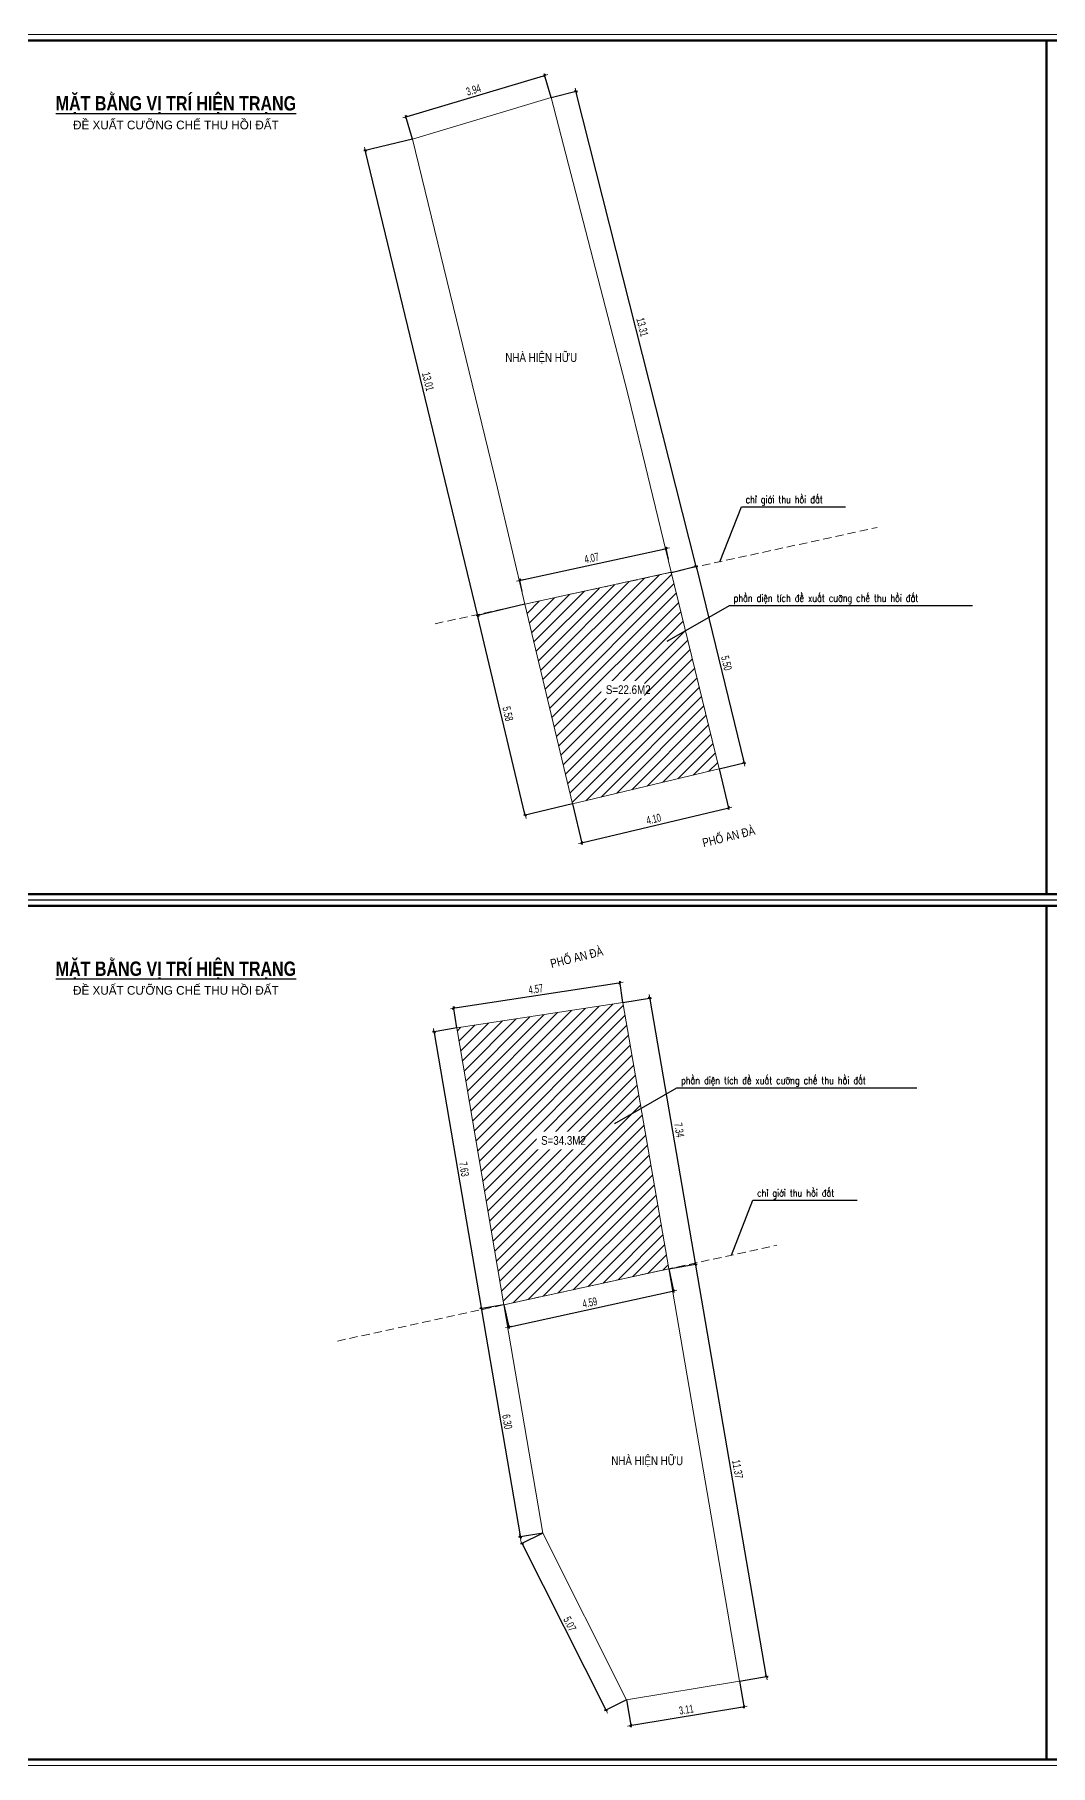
# Model space of a CAD drawing. Header units: millimetres. Extents: x 480521 to 6014615, y -961280 to 187869.
# Drawn here: x 704305 to 731927, y -80694 to -33649 of the extents above; entities that cross this region are included whole.
import ezdxf
from ezdxf.enums import TextEntityAlignment as Align

# ---------------------------------------------------------------- set-up
doc = ezdxf.new("R2010")
doc.units = ezdxf.units.MM
doc.header["$LTSCALE"] = 600
doc.header["$MEASUREMENT"] = 0
doc.linetypes.add('DASHED', pattern=[0.75, 0.5, -0.25])
doc.linetypes.add('HIDDEN', pattern=[0.375, 0.25, -0.125])
doc.layers.get('0').update_dxf_attribs({"lineweight": 0})
doc.layers.get('Defpoints').update_dxf_attribs({"lineweight": 0})
for name, color, linetype, lineweight in [('2. PHE DUYET PA', 2, 'DASHED', 0), ('dim', 144, 'Continuous', 13), ('Khungten_LCDI', 7, 'Continuous', 25), ('LC Dim', 8, 'Continuous', 18), ('LC Hatch @ 1 (1)', 252, 'Continuous', 9), ('LC Net khuat', 4, 'HIDDEN', 13), ('LC Net thay', 7, 'Continuous', 25), ('LC Text1', 3, 'Continuous', 20), ('LC Text2', 7, 'Continuous', 25), ('Level 10', 7, 'Continuous', 0), ('Level 25', 7, 'Continuous', 0)]:
    doc.layers.add(name, color=color, linetype=linetype, lineweight=lineweight)
doc.styles.add('HOATBIF', font='hoatbif.shx', dxfattribs={"width": 0.65})
doc.styles.add('Khungten', font='VHAVAN.TTF', dxfattribs={"width": 0.9, "height": 5000})
doc.styles.add('LC 1', font='VHAVANB.TTF')
doc.styles.add('LC 3', font='vnsimli.shx', dxfattribs={"width": 0.75})
doc.styles.add('LC3', font='VHARIALB.TTF', dxfattribs={"width": 0.8})
doc.styles.add('T2', font='VHARIAL.TTF', dxfattribs={"width": 0.8})
doc.styles.add('Title', font='VHBLACK.TTF')
doc.dimstyles.new('1-100 (1-60)', dxfattribs={"dimscale": 79, "dimtxt": 2.5, "dimasz": 0.35, "dimexe": 0.5, "dimexo": 0, "dimgap": 0.8, "dimtad": 1, "dimdec": 0, "dimzin": 0, "dimdsep": 46, "dimtxsty": 'HOATBIF', "dimblk1": 'DOT', "dimblk2": 'DOT', "dimsah": 1, "dimcen": -1, "dimdle": 1, "dimclrd": 256, "dimclre": 256, "dimclrt": 4, "dimadec": 3, "dimazin": 2, "dimtfac": 0.333333, "dimtdec": 0, "dimtix": 1, "dimtmove": 2, "dimatfit": 3, "dimldrblk": 'DOT', "dimfxl": 1, "dimtvp": 0.833333, "dimtolj": 1, "dimtzin": 0, "dimarcsym": 0})

# ---------------------------------------------------------------- blocks, each defined once
blk = doc.blocks.new('DOT')
at = {"layer": 'dim'}
for p, q in [((-3, 0), (3, 0)), ((-1, -1), (1, 1))]:
    blk.add_line(p, q, dxfattribs=at)
blk.add_lwpolyline([(0.5, 1), (-1, -0.5), (-0.5, -1), (1, 0.5)], close=True, dxfattribs=at)
blk = doc.blocks.new('*D274')
at = {"layer": 'Defpoints', "color": 0, "transparency": 16777216}
for p in [(722923, -53609), (718931, -54558), (723175, -54669)]:
    blk.add_point(p, dxfattribs=at)
at = {"layer": 'LC Dim', "lineweight": -2, "transparency": 16777216}
for p, q in [((722923, -53609), (723185, -54711)), ((718931, -54558), (719193, -55660)), ((719213, -55610), (723146, -54676))]:
    blk.add_line(p, q, dxfattribs=at)
at = {"layer": 'LC Dim', "lineweight": -2, "transparency": 16777216, "xscale": 30.45, "yscale": 30.45, "zscale": 30.45}
for p, rotation in [((723175, -54669), 13.36737463664579), ((719183, -55617), 193.3673746366458)]:
    blk.add_blockref('DOT', p, dxfattribs=dict(at, rotation=rotation))
at = {"layer": 'LC Dim', "color": 4, "transparency": 16777216, "insert": (721138, -54970), "char_height": 217.5, "attachment_point": 5, "rotation": 13.3674, "style": 'HOATBIF'}
blk.add_mtext('\\A1;4.10', dxfattribs=at)
blk = doc.blocks.new('_Dot')
at = {"color": 0, "linetype": 'ByBlock', "lineweight": -2}
blk.add_line((-0.5, 0), (-1, 0), dxfattribs=at)
at = {"color": 0, "linetype": 'ByBlock', "const_width": 0.5}
blk.add_lwpolyline([(-0.25, 0, 1), (0.25, 0, 1)], format="xyb", close=True, dxfattribs=at)
blk = doc.blocks.new('*D275')
at = {"layer": 'Defpoints', "color": 0, "transparency": 16777216}
for p in [(717639, -49131), (716354, -49437), (718932, -54560)]:
    blk.add_point(p, dxfattribs=at)
at = {"layer": 'LC Dim', "lineweight": -2, "transparency": 16777216}
for p, q in [((717639, -49131), (716312, -49447)), ((717639, -54837), (716361, -49466)), ((718932, -54560), (717604, -54876))]:
    blk.add_line(p, q, dxfattribs=at)
at = {"layer": 'LC Dim', "lineweight": -2, "transparency": 16777216, "xscale": 30.45, "yscale": 30.45, "zscale": 30.45}
for p, rotation in [((716354, -49437), 103.3875764885904), ((717646, -54866), 283.3875764885904)]:
    blk.add_blockref('DOT', p, dxfattribs=dict(at, rotation=rotation))
at = {"layer": 'LC Dim', "color": 4, "transparency": 16777216, "insert": (717174, -52110), "char_height": 217.5, "attachment_point": 5, "rotation": 283.3876, "style": 'HOATBIF'}
blk.add_mtext('\\A1;5.58', dxfattribs=at)
blk = doc.blocks.new('*D277')
at = {"layer": 'Defpoints', "color": 0, "transparency": 16777216}
for p in [(721479, -47618), (721544, -47921), (717564, -48785)]:
    blk.add_point(p, dxfattribs=at)
at = {"layer": 'LC Dim', "lineweight": -2, "transparency": 16777216}
for p, q in [((717528, -48476), (721449, -47624)), ((721544, -47921), (721469, -47576)), ((717564, -48785), (717489, -48440))]:
    blk.add_line(p, q, dxfattribs=at)
at = {"layer": 'LC Dim', "lineweight": -2, "transparency": 16777216, "xscale": 30.45, "yscale": 30.45, "zscale": 30.45}
for p, rotation in [((721479, -47618), 12.25036809211839), ((717499, -48482), 192.2503680921184)]:
    blk.add_blockref('DOT', p, dxfattribs=dict(at, rotation=rotation))
at = {"layer": 'LC Dim', "color": 4, "transparency": 16777216, "insert": (719451, -47876), "char_height": 217.5, "attachment_point": 5, "rotation": 12.2504, "style": 'HOATBIF'}
blk.add_mtext('\\A1;4.07', dxfattribs=at)
blk = doc.blocks.new('TIEUDE1')
at = {"layer": 'LC Text2', "color": 7, "style": 'LC 1'}
blk.add_attdef('TIªU§Ò', text='', height=5, dxfattribs=at).set_placement((0, 0), align=Align.BOTTOM_CENTER)
blk.add_attdef('TL', text='', height=3, dxfattribs=at).set_placement((0, -2), align=Align.TOP_CENTER)
blk = doc.blocks.new('*D278')
at = {"layer": 'Defpoints', "color": 0, "transparency": 16777216}
for p in [(714584, -36488), (713300, -36798), (717639, -49131)]:
    blk.add_point(p, dxfattribs=at)
at = {"layer": 'LC Dim', "lineweight": -2, "transparency": 16777216}
for p, q in [((714584, -36488), (713258, -36808)), ((716348, -49411), (713307, -36828)), ((717639, -49131), (716313, -49451))]:
    blk.add_line(p, q, dxfattribs=at)
at = {"layer": 'LC Dim', "lineweight": -2, "transparency": 16777216, "xscale": 30.45, "yscale": 30.45, "zscale": 30.45}
for p, rotation in [((713300, -36798), 103.5856082143222), ((716355, -49441), 283.5856082143222)]:
    blk.add_blockref('DOT', p, dxfattribs=dict(at, rotation=rotation))
at = {"layer": 'LC Dim', "color": 4, "transparency": 16777216, "insert": (715001, -43078), "char_height": 217.5, "attachment_point": 5, "rotation": 283.5856, "style": 'HOATBIF'}
blk.add_mtext('\\A1;13.01', dxfattribs=at)
blk = doc.blocks.new('*D279')
at = {"layer": 'Defpoints', "color": 0, "transparency": 16777216}
for p in [(719026, -35190), (718354, -35359), (721619, -48267)]:
    blk.add_point(p, dxfattribs=at)
at = {"layer": 'LC Dim', "lineweight": -2, "transparency": 16777216}
for p, q in [((718354, -35359), (719068, -35179)), ((722283, -48067), (719033, -35219)), ((721619, -48267), (722333, -48086))]:
    blk.add_line(p, q, dxfattribs=at)
at = {"layer": 'LC Dim', "lineweight": -2, "transparency": 16777216, "xscale": 30.45, "yscale": 30.45, "zscale": 30.45}
for p, rotation in [((719026, -35190), 104.1963686628888), ((722291, -48097), 284.1963686628889)]:
    blk.add_blockref('DOT', p, dxfattribs=dict(at, rotation=rotation))
at = {"layer": 'LC Dim', "color": 4, "transparency": 16777216, "insert": (720831, -41599), "char_height": 217.5, "attachment_point": 5, "rotation": 284.1964, "style": 'HOATBIF'}
blk.add_mtext('\\A1;13.31', dxfattribs=at)
blk = doc.blocks.new('lcdi fix')
at = {"layer": 'Defpoints', "lineweight": 0}
blk.add_lwpolyline([(-1200, -14850), (-1200, 14850), (40800, 14850), (40800, -14850)], close=True, dxfattribs=at)
at = {"layer": 'Khungten_LCDI', "color": 5, "lineweight": 60}
blk.add_line((36600, 14650), (36600, -14650), dxfattribs=at)
blk.add_lwpolyline([(0, -14650), (0, 14650), (40600, 14650), (40600, -14650)], close=True, dxfattribs=at)
at = {"color": 7, "style": 'Khungten', "width": 0.8}
for tag, p in [('REVISION', (39499, -10746)), ('NGAYHT', (39546, -11609))]:
    blk.add_attdef(tag, text='', height=200, dxfattribs=at).set_placement(p, align=Align.CENTER)
at = {"layer": 'LC Text1', "color": 3, "style": 'LC 1', "width": 1.834006}
for tag, p, p2 in [('TENBANVE1', (36913, -8886), (40339, -8886)), ('TENBANVE2', (36913, -9562), (40339, -9562))]:
    blk.add_attdef(tag, text='', height=250, dxfattribs=at).set_placement(p, p2, align=Align.FIT)
at = {"layer": 'LC Text1', "style": 'Title', "width": 0.7}
blk.add_attdef('SOBANVE', text='', height=250, dxfattribs=at).set_placement((39562, -13896), align=Align.CENTER)
blk = doc.blocks.new('*D293')
at = {"layer": 'Defpoints', "color": 0, "transparency": 16777216}
for p in [(720221, -59422), (720303, -59960), (715782, -60650)]:
    blk.add_point(p, dxfattribs=at)
at = {"layer": 'LC Dim', "lineweight": -2, "transparency": 16777216}
for p, q in [((715730, -60107), (720191, -59427)), ((720303, -59960), (720214, -59379)), ((715782, -60650), (715693, -60069))]:
    blk.add_line(p, q, dxfattribs=at)
at = {"layer": 'LC Dim', "lineweight": -2, "transparency": 16777216, "xscale": 30.45, "yscale": 30.45, "zscale": 30.45}
for p, rotation in [((720221, -59422), 8.676358834860586), ((715700, -60112), 188.6763588348606)]:
    blk.add_blockref('DOT', p, dxfattribs=dict(at, rotation=rotation))
at = {"layer": 'LC Dim', "color": 4, "transparency": 16777216, "insert": (717933, -59591), "char_height": 217.5, "attachment_point": 5, "rotation": 8.6764, "style": 'HOATBIF'}
blk.add_mtext('\\A1;4.57', dxfattribs=at)
blk = doc.blocks.new('*D294')
at = {"layer": 'Defpoints', "color": 0, "transparency": 16777216}
for p in [(715782, -60650), (717065, -68174), (716450, -68279)]:
    blk.add_point(p, dxfattribs=at)
at = {"layer": 'LC Dim', "lineweight": -2, "transparency": 16777216}
for p, q in [((715782, -60650), (715125, -60762)), ((715173, -60785), (716445, -68249)), ((717065, -68174), (716408, -68286))]:
    blk.add_line(p, q, dxfattribs=at)
at = {"layer": 'LC Dim', "lineweight": -2, "transparency": 16777216, "xscale": 30.45, "yscale": 30.45, "zscale": 30.45}
for p, rotation in [((715167, -60755), 99.67778427732829), ((716450, -68279), 279.6777842773283)]:
    blk.add_blockref('DOT', p, dxfattribs=dict(at, rotation=rotation))
at = {"layer": 'LC Dim', "color": 4, "transparency": 16777216, "insert": (715985, -64487), "char_height": 217.5, "attachment_point": 5, "rotation": 279.6778, "style": 'HOATBIF'}
blk.add_mtext('\\A1;7.63', dxfattribs=at)
blk = doc.blocks.new('*D295')
at = {"layer": 'Defpoints', "color": 0, "transparency": 16777216}
for p in [(720303, -59960), (721035, -59834), (721548, -67197)]:
    blk.add_point(p, dxfattribs=at)
at = {"layer": 'LC Dim', "lineweight": -2, "transparency": 16777216}
for p, q in [((720303, -59960), (721078, -59827)), ((722275, -67041), (721040, -59864)), ((721548, -67197), (722323, -67064))]:
    blk.add_line(p, q, dxfattribs=at)
at = {"layer": 'LC Dim', "lineweight": -2, "transparency": 16777216, "xscale": 30.45, "yscale": 30.45, "zscale": 30.45}
for p, rotation in [((721035, -59834), 99.76151052656151), ((722280, -67071), 279.7615105265616)]:
    blk.add_blockref('DOT', p, dxfattribs=dict(at, rotation=rotation))
at = {"layer": 'LC Dim', "color": 4, "transparency": 16777216, "insert": (721833, -63423), "char_height": 217.5, "attachment_point": 5, "rotation": 279.7615, "style": 'HOATBIF'}
blk.add_mtext('\\A1;7.34', dxfattribs=at)
blk = doc.blocks.new('*D296')
at = {"layer": 'Defpoints', "color": 0, "transparency": 16777216}
for p in [(717065, -68174), (717509, -74487), (718124, -74382)]:
    blk.add_point(p, dxfattribs=at)
at = {"layer": 'LC Dim', "lineweight": -2, "transparency": 16777216}
for p, q in [((717065, -68174), (716408, -68286)), ((716456, -68309), (717504, -74457)), ((718124, -74382), (717466, -74494))]:
    blk.add_line(p, q, dxfattribs=at)
at = {"layer": 'LC Dim', "lineweight": -2, "transparency": 16777216, "xscale": 30.45, "yscale": 30.45, "zscale": 30.45}
for p, rotation in [((716450, -68279), 99.67778507580749), ((717509, -74487), 279.6777850758075)]:
    blk.add_blockref('DOT', p, dxfattribs=dict(at, rotation=rotation))
at = {"layer": 'LC Dim', "color": 4, "transparency": 16777216, "insert": (717156, -71353), "char_height": 217.5, "attachment_point": 5, "rotation": 279.6778, "style": 'HOATBIF'}
blk.add_mtext('\\A1;6.30', dxfattribs=at)
blk = doc.blocks.new('*D297')
at = {"layer": 'Defpoints', "color": 0, "transparency": 16777216}
for p in [(718124, -74382), (720403, -78913), (719839, -79197)]:
    blk.add_point(p, dxfattribs=at)
at = {"layer": 'LC Dim', "lineweight": -2, "transparency": 16777216}
for p, q in [((718124, -74382), (717521, -74685)), ((717573, -74693), (719825, -79170)), ((720403, -78913), (719800, -79216))]:
    blk.add_line(p, q, dxfattribs=at)
at = {"layer": 'LC Dim', "lineweight": -2, "transparency": 16777216, "xscale": 30.45, "yscale": 30.45, "zscale": 30.45}
for p, rotation in [((717560, -74666), 116.7042898739694), ((719839, -79197), 296.7042898739693)]:
    blk.add_blockref('DOT', p, dxfattribs=dict(at, rotation=rotation))
at = {"layer": 'LC Dim', "color": 4, "transparency": 16777216, "insert": (718858, -76851), "char_height": 217.5, "attachment_point": 5, "rotation": 296.7043, "style": 'HOATBIF'}
blk.add_mtext('\\A1;5.07', dxfattribs=at)
blk = doc.blocks.new('*D298')
at = {"layer": 'Defpoints', "color": 0, "transparency": 16777216}
for p in [(723476, -78401), (720403, -78913), (723592, -79099)]:
    blk.add_point(p, dxfattribs=at)
at = {"layer": 'LC Dim', "lineweight": -2, "transparency": 16777216}
for p, q in [((723476, -78401), (723599, -79141)), ((720403, -78913), (720526, -79653)), ((720549, -79605), (723562, -79104))]:
    blk.add_line(p, q, dxfattribs=at)
at = {"layer": 'LC Dim', "lineweight": -2, "transparency": 16777216, "xscale": 30.45, "yscale": 30.45, "zscale": 30.45}
for p, rotation in [((723592, -79099), 9.455641572586849), ((720519, -79610), 189.4556415725869)]:
    blk.add_blockref('DOT', p, dxfattribs=dict(at, rotation=rotation))
at = {"layer": 'LC Dim', "color": 4, "transparency": 16777216, "insert": (722026, -79178), "char_height": 217.5, "attachment_point": 5, "rotation": 9.4556, "style": 'HOATBIF'}
blk.add_mtext('\\A1;3.11', dxfattribs=at)
blk = doc.blocks.new('*D299')
at = {"layer": 'Defpoints', "color": 0, "transparency": 16777216}
for p in [(721548, -67197), (722280, -67071), (723476, -78401)]:
    blk.add_point(p, dxfattribs=at)
at = {"layer": 'LC Dim', "lineweight": -2, "transparency": 16777216}
for p, q in [((721548, -67197), (722323, -67064)), ((724202, -78245), (722285, -67101)), ((723476, -78401), (724250, -78268))]:
    blk.add_line(p, q, dxfattribs=at)
at = {"layer": 'LC Dim', "lineweight": -2, "transparency": 16777216, "xscale": 30.45, "yscale": 30.45, "zscale": 30.45}
for p, rotation in [((722280, -67071), 99.76151451851777), ((724208, -78275), 279.7615145185178)]:
    blk.add_blockref('DOT', p, dxfattribs=dict(at, rotation=rotation))
at = {"layer": 'LC Dim', "color": 4, "transparency": 16777216, "insert": (723420, -72643), "char_height": 217.5, "attachment_point": 5, "rotation": 279.7615, "style": 'HOATBIF'}
blk.add_mtext('\\A1;11.37', dxfattribs=at)
blk = doc.blocks.new('*D300')
at = {"layer": 'Defpoints', "color": 0, "transparency": 16777216}
for p in [(721548, -67197), (717065, -68174), (721679, -67800)]:
    blk.add_point(p, dxfattribs=at)
at = {"layer": 'LC Dim', "lineweight": -2, "transparency": 16777216}
for p, q in [((721548, -67197), (721689, -67843)), ((717065, -68174), (717206, -68819)), ((717226, -68770), (721650, -67807))]:
    blk.add_line(p, q, dxfattribs=at)
at = {"layer": 'LC Dim', "lineweight": -2, "transparency": 16777216, "xscale": 30.45, "yscale": 30.45, "zscale": 30.45}
for p, rotation in [((721679, -67800), 12.29091151721986), ((717196, -68777), 192.2909115172198)]:
    blk.add_blockref('DOT', p, dxfattribs=dict(at, rotation=rotation))
at = {"layer": 'LC Dim', "color": 4, "transparency": 16777216, "insert": (719400, -68114), "char_height": 217.5, "attachment_point": 5, "rotation": 12.2909, "style": 'HOATBIF'}
blk.add_mtext('\\A1;4.59', dxfattribs=at)
blk = doc.blocks.new('*D321')
at = {"layer": 'Defpoints', "color": 0, "transparency": 16777216}
for p in [(718175, -34759), (718354, -35359), (714584, -36488)]:
    blk.add_point(p, dxfattribs=at)
at = {"layer": 'LC Dim', "lineweight": -2, "transparency": 16777216}
for p, q in [((714433, -35878), (718145, -34768)), ((718354, -35359), (718162, -34717)), ((714584, -36488), (714392, -35845))]:
    blk.add_line(p, q, dxfattribs=at)
at = {"layer": 'LC Dim', "lineweight": -2, "transparency": 16777216, "xscale": 30.45, "yscale": 30.45, "zscale": 30.45}
for p, rotation in [((718175, -34759), 16.65866991435168), ((714404, -35887), 196.6586699143517)]:
    blk.add_blockref('DOT', p, dxfattribs=dict(at, rotation=rotation))
at = {"layer": 'LC Dim', "color": 4, "transparency": 16777216, "insert": (716238, -35152), "char_height": 217.5, "attachment_point": 5, "rotation": 16.6587, "style": 'HOATBIF'}
blk.add_mtext('\\A1;3.94', dxfattribs=at)
blk = doc.blocks.new('*D322')
at = {"layer": 'Defpoints', "color": 0, "transparency": 16777216}
for p in [(721619, -48267), (722923, -53609), (723596, -53445)]:
    blk.add_point(p, dxfattribs=at)
at = {"layer": 'LC Dim', "lineweight": -2, "transparency": 16777216}
for p, q in [((721619, -48267), (722335, -48092)), ((722300, -48132), (723589, -53415)), ((722923, -53609), (723639, -53435))]:
    blk.add_line(p, q, dxfattribs=at)
at = {"layer": 'LC Dim', "lineweight": -2, "transparency": 16777216, "xscale": 30.45, "yscale": 30.45, "zscale": 30.45}
for p, rotation in [((722292, -48102), 103.7159420484423), ((723596, -53445), 283.7159420484423)]:
    blk.add_blockref('DOT', p, dxfattribs=dict(at, rotation=rotation))
at = {"layer": 'LC Dim', "color": 4, "transparency": 16777216, "insert": (723118, -50731), "char_height": 217.5, "attachment_point": 5, "rotation": 283.7159, "style": 'HOATBIF'}
blk.add_mtext('\\A1;5.50', dxfattribs=at)

msp = doc.modelspace()

# ---------------------------------------------------------------- hatches: boundary and pattern name
at = {"layer": 'LC Hatch @ 1 (1)', "ltscale": 2}
h = msp.add_hatch(dxfattribs=at)
h.set_pattern_fill('ANSI31', color=256, scale=1800)
h.set_pattern_definition([(45, (124264.34, -184613.3), (-159.099026, 159.099026), [])])
h.paths.add_polyline_path([(721620.005, -48269.006), (717639.41, -49130.746), (718931.111, -54557.958), (718931.111, -54557.959), (722923.394, -53609.265)])
h = msp.add_hatch(dxfattribs=at)
h.set_pattern_fill('ANSI31', color=256, scale=1800)
h.set_pattern_definition([(45, (152176.06, -169649.06), (-159.09903, 159.09903), [])])
h.paths.add_polyline_path([(720303.031, -59960.274), (715781.98, -60650.183), (717065.064, -68174.098), (721548.091, -67197.385), (721548.091, -67197.385)])

# ---------------------------------------------------------------- linework, layer by layer
at = {"layer": '2. PHE DUYET PA', "color": 7, "linetype": 'Continuous'}
for points in [[(721618.725, -48263.761), (717639.41, -49130.746), (718931.111, -54557.959), (722923.394, -53609.265)], [(720303.031, -59960.274), (715781.98, -60650.183), (717065.064, -68174.098), (721548.091, -67197.385), (721548.091, -67197.385)]]:
    msp.add_lwpolyline(points, close=True, dxfattribs=at)
at = {"layer": 'LC Net khuat', "color": 1, "lineweight": 13, "ltscale": 1.5}
for p, q in [((715198.652, -49662.52), (727213.838, -47044.739)), ((712538.256, -69160.35), (724490.298, -66556.369))]:
    msp.add_line(p, q, dxfattribs=at)
at = {"layer": 'Level 10', "color": 7, "linetype": 'Continuous', "lineweight": 9}
for p, q in [((721618.725, -48263.761), (722923.394, -53609.264)), ((717639.41, -49130.745), (718931.111, -54557.958)), ((715781.98, -60650.183), (720303.031, -59960.274)), ((720303.031, -59960.274), (721548.091, -67197.385)), ((715781.98, -60650.183), (717065.064, -68174.098))]:
    msp.add_line(p, q, dxfattribs=at)
at = {"layer": 'Level 25', "color": 7, "linetype": 'Continuous', "lineweight": 9}
for p, q in [((714584.027, -36487.622), (718354.279, -35359.456)), ((718354.279, -35359.456), (720426.401, -43378.662)), ((714584.027, -36487.622), (716888.702, -45976.568)), ((720426.401, -43378.662), (720831.896, -45039.958)), ((720831.896, -45039.958), (721618.725, -48263.761)), ((716888.702, -45976.568), (717639.41, -49130.745)), ((721548.091, -67197.385), (723475.582, -78401.231)), ((717065.064, -68174.098), (718123.74, -74382.099)), ((718123.74, -74382.099), (720402.954, -78912.967))]:
    msp.add_line(p, q, dxfattribs=at)
at = {"layer": 'Level 25', "color": 3, "linetype": 'Continuous', "lineweight": 9, "ltscale": 0.5}
msp.add_line((723475.582, -78401.231), (720402.954, -78912.967), dxfattribs=at)

# ---------------------------------------------------------------- block references
at = {"layer": 'LC Net thay', "xscale": 0.7920000205415982, "yscale": 0.7920000205415982, "zscale": 0.7920000205415982}
msp.add_blockref('lcdi fix', (702832.945, -68933.095), dxfattribs=at)
at = {"layer": 'LC Text2'}
ref = msp.add_blockref('TIEUDE1', (708146.592, -35828.502), dxfattribs=dict(at, xscale=79.20000000005103, yscale=79.20000000005103, zscale=79.20000000005103))
ref.add_attrib('TIªU§Ò', '%%UmÆt b»ng vÞ trÝ hiÖn tr¹ng', dxfattribs={"color": 7, "height": 390.01364, "style": 'LC3', "width": 0.8}).set_placement((708146.592, -35828.502), align=Align.BOTTOM_CENTER)
ref.add_attrib('TL', '®Ò xuÊt c\xadìng chÕ thu håi ®Êt', dxfattribs={"color": 7, "height": 237.6, "style": 'LC 1'}).set_placement((708146.592, -35986.902), align=Align.TOP_CENTER)
ref = msp.add_blockref('TIEUDE1', (708146.592, -59350.902), dxfattribs=dict(at, xscale=79.20000000005103, yscale=79.20000000005103, zscale=79.20000000005103))
ref.add_attrib('TIªU§Ò', '%%UmÆt b»ng vÞ trÝ hiÖn tr¹ng', dxfattribs={"color": 7, "height": 390.01364, "style": 'LC3', "width": 0.8}).set_placement((708146.592, -59350.902), align=Align.BOTTOM_CENTER)
ref.add_attrib('TL', '®Ò xuÊt c\xadìng chÕ thu håi ®Êt', dxfattribs={"color": 7, "height": 237.6, "style": 'LC 1'}).set_placement((708146.592, -59509.302), align=Align.TOP_CENTER)

# ---------------------------------------------------------------- texts
at = {"layer": 'LC Text1', "color": 3, "style": 'LC 3', "width": 0.8}
for s, p in [('chØ giíi thu håi ®Êt', (723639.919, -46384.066)), ('phÇn diÖn tÝch ®Ò xuÊt c\xadìng chÕ thu håi ®Êt', (723313.46, -49065.546)), ('phÇn diÖn tÝch ®Ò xuÊt c\xadìng chÕ thu håi ®Êt', (721884.116, -62173.8)), ('chØ giíi thu håi ®Êt', (723951.269, -65234.472))]:
    msp.add_text(s, height=198, dxfattribs=at).set_placement(p)
at = {"layer": 'LC Text2', "style": 'T2', "width": 0.8}
for p in [(722497.83, -55739.66), (718363.838, -59022.227)]:
    msp.add_text('PHè AN §µ', height=237.6, rotation=13.9102516, dxfattribs=at).set_placement(p)

# ---------------------------------------------------------------- dimensions: what is measured, and where the dimension line sits
at = {"layer": 'LC Dim'}
for p1, p2, distance, picture, middle in [((714584.027, -36487.622), (718354.279, -35359.456), 626.891, '*D321', (716238.315, -35152.095)), ((721619.412, -48266.576), (718354.279, -35359.456), -692.603, '*D279', (720831.2, -41599.418)), ((717639.362, -49130.756), (714584.027, -36487.622), 1321.171, '*D278', (715000.849, -43077.636)), ((717564.386, -48785.215), (721544.388, -47921.046), 310.081, '*D277', (719450.75, -47875.821)), ((721619.412, -48266.576), (722923.394, -53609.264), 692.636, '*D322', (723117.552, -50731.402)), ((718931.642, -54560.403), (717639.362, -49130.756), 1321.222, '*D275', (717173.687, -52110.197)), ((718931.111, -54557.959), (722923.394, -53609.265), -1089.027, '*D274', (721137.796, -54969.616)), ((715781.98, -60650.183), (720303.031, -59960.274), 544.459, '*D293', (717933.467, -59590.691)), ((721548.091, -67197.385), (720303.031, -59960.274), -742.719, '*D295', (721833.294, -63422.664)), ((715781.98, -60650.183), (717065.064, -68174.098), -623.458, '*D294', (715984.748, -64486.966)), ((717065.064, -68174.098), (721548.091, -67197.385), -616.89, '*D300', (719399.932, -68114.23)), ((717065.064, -68174.098), (718123.74, -74382.099), -623.458, '*D296', (717155.628, -71352.924)), ((718123.739, -74382.099), (720402.954, -78912.967), -631.579, '*D297', (718858.46, -76851.207)), ((720402.954, -78912.967), (723475.582, -78401.231), -706.918, '*D298', (722026.103, -79178.486))]:
    dim = msp.add_aligned_dim(p1=p1, p2=p2, distance=distance, dimstyle='1-100 (1-60)', override={"dimscale": 87, "dimdec": 2, "dimlfac": 0.001}, dxfattribs=at)
    dim.commit()
    dim.dimension.update_dxf_attribs({"geometry": picture, "text_midpoint": middle})

# ---------------------------------------------------------------- leaders
for points in [[(722939.892, -47975.915), (723526.414, -46484.758), (726358.831, -46484.758)], [(721507.76, -50137.064), (723199.956, -49166.238), (729804.096, -49166.238)], [(720078.416, -63245.317), (721770.612, -62274.492), (728295.946, -62274.492)], [(723251.242, -66826.321), (723837.765, -65335.164), (726670.181, -65335.164)]]:
    msp.add_leader(points, dimstyle='1-100 (1-60)', dxfattribs=at)

# ---------------------------------------------------------------- next in the draw order: texts
at = {"layer": 'LC Text2', "char_height": 237.6, "attachment_point": 1, "style": 'T2', "bg_fill": 3, "box_fill_scale": 1.5, "bg_fill_color": 256, "bg_fill_transparency": 0}
for s, insert, width in [('nhµ hiÖn h÷u', (717105.241, -42307.569), 1938.8), ('s=22.6m2', (719837.494, -51335.549), 927.25441), ('s=34.3m2', (718077.038, -63588.243), 927.25441), ('nhµ hiÖn h÷u', (719987.032, -72296.195), 1938.8)]:
    msp.add_mtext(s, dxfattribs=dict(at, insert=insert, width=width))

# ---------------------------------------------------------------- next in the draw order: block references
at = {"layer": 'LC Net thay', "xscale": 0.7920000205415982, "yscale": 0.7920000205415982, "zscale": 0.7920000205415982}
msp.add_blockref('lcdi fix', (702832.945, -45410.695), dxfattribs=at)

# ---------------------------------------------------------------- next in the draw order: dimensions: what is measured, and where the dimension line sits
at = {"layer": 'LC Dim'}
dim = msp.add_aligned_dim(p1=(723475.582, -78401.231), p2=(721548.091, -67197.385), distance=-742.719, dimstyle='1-100 (1-60)', override={"dimscale": 87, "dimdec": 2, "dimlfac": 0.001}, dxfattribs=at)
dim.commit()
dim.dimension.update_dxf_attribs({"geometry": '*D299', "text_midpoint": (723419.57, -72643.143)})

doc.saveas('drawing.dxf')
